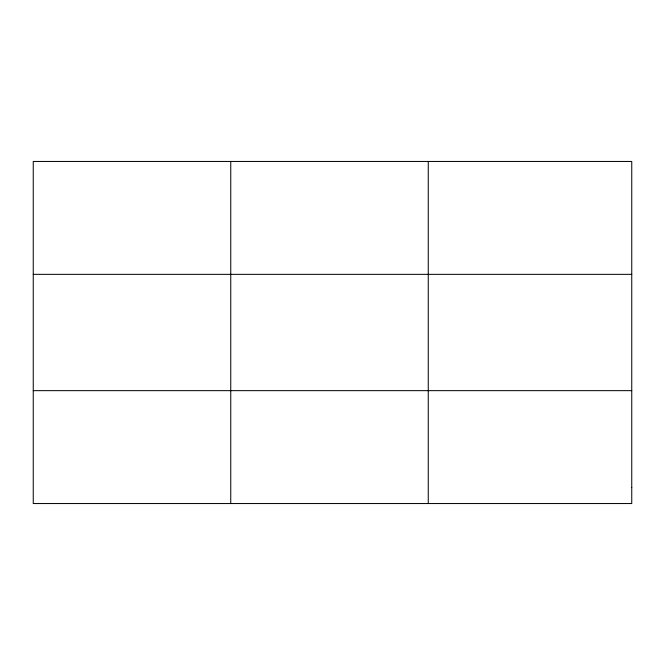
<?xml version="1.0" encoding="UTF-8"?>
<svg xmlns="http://www.w3.org/2000/svg" width="665" height="665" viewBox="0 0 665 665"><rect width="100%" height="100%" fill="white"/><g stroke="black" fill="none" stroke-linecap="round" stroke-linejoin="round"><path stroke-width="1" d="M230.755 503.546L230.755 161.454M33.25 274.346L631.75 274.346M33.25 390.654L631.75 390.654M428.26 161.454L428.26 503.546M631.75 487.42L631.75 503.546L33.25 503.546L33.25 161.454L631.75 161.454L631.75 487.42"/></g></svg>
